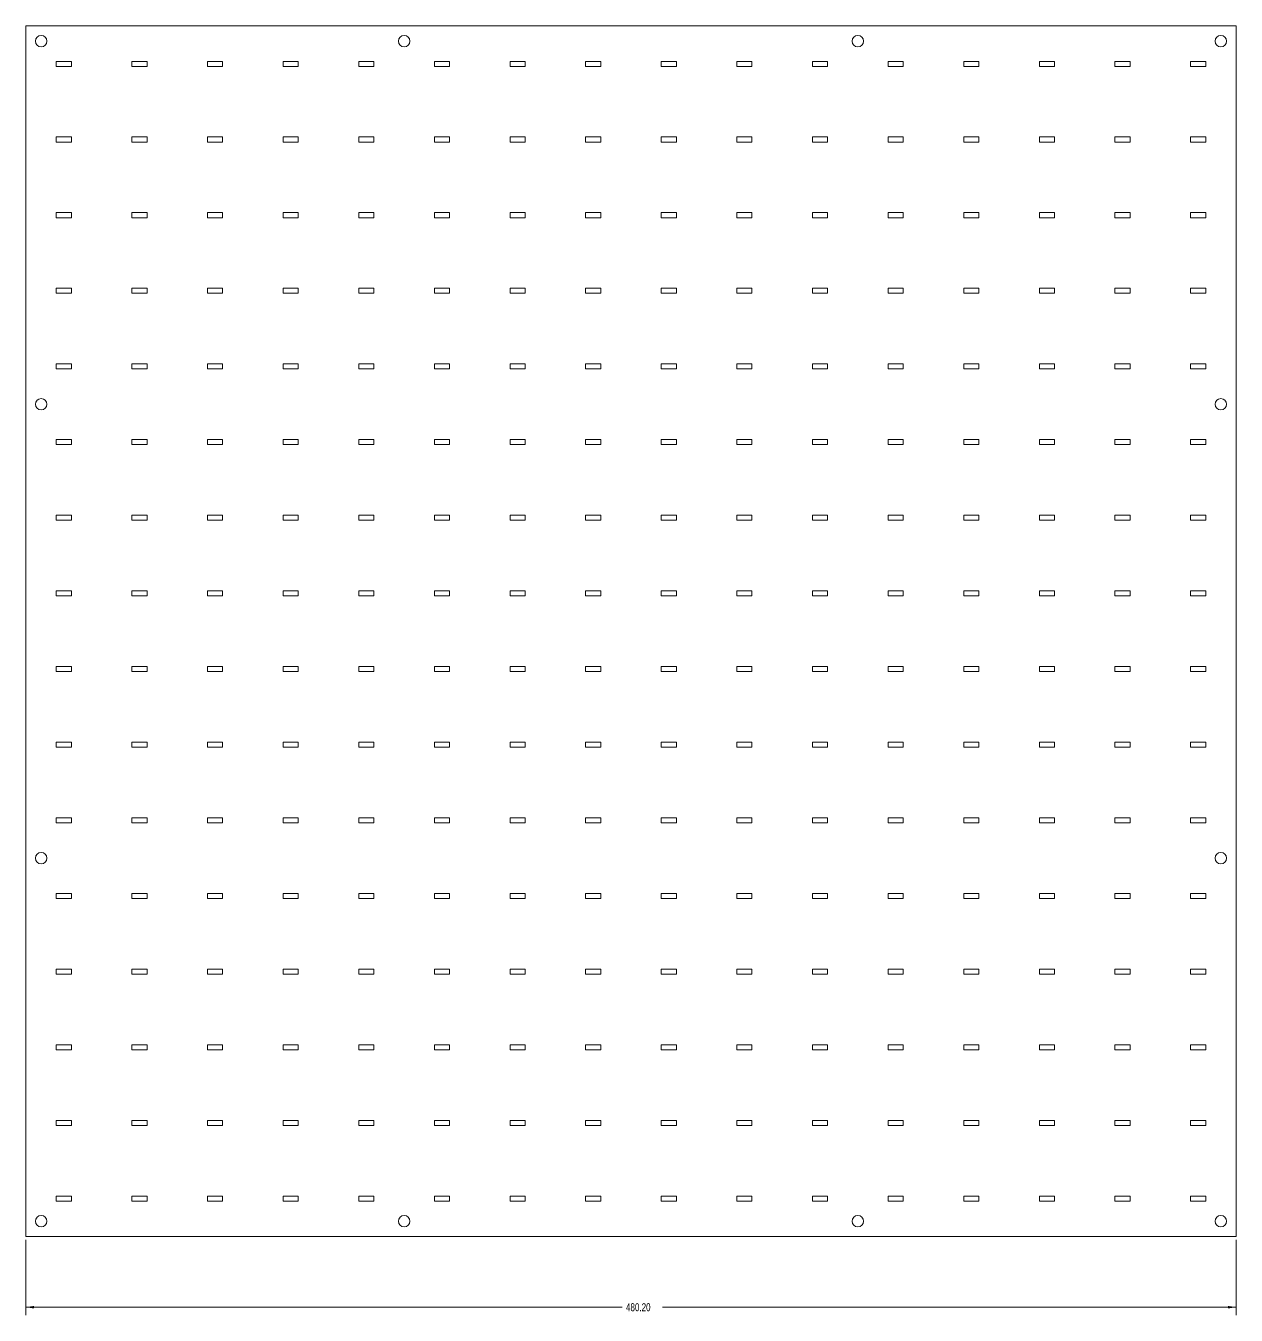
# Model space of a CAD drawing. Header units: millimetres. Extents: x 81 to 1057, y 169 to 680.
# Drawn here: x 81 to 561, y 169 to 680 of the extents above; entities that cross this region are included whole.
import ezdxf

# ---------------------------------------------------------------- set-up
doc = ezdxf.new("R2010")
doc.units = ezdxf.units.MM
doc.styles.add('SLDTEXTSTYLE0', font='TXT', dxfattribs={"width": 0.75})
doc.dimstyles.new('SLDDIMSTYLE0', dxfattribs={"dimtxt": 3.175, "dimasz": 3.302, "dimexe": 0, "dimexo": 0.0625, "dimgap": 0.79375, "dimtad": 0, "dimtih": 1, "dimtoh": 1, "dimrnd": 1e-09, "dimzin": 4, "dimdsep": 46, "dimtxsty": 'SLDTEXTSTYLE0', "dimsah": 1, "dimcen": 0.09, "dimadec": 0, "dimazin": 0, "dimtfac": 1, "dimtofl": 0, "dimtmove": 0, "dimatfit": 3, "dimfxl": 1, "dimtolj": 1, "dimtzin": 12, "dimarcsym": 0})

# ---------------------------------------------------------------- blocks, each defined once
blk = doc.blocks.new('*D1')
at = {"color": 7, "linetype": 'Continuous', "lineweight": 0}
for p, q in [((80.84, 198.86), (80.84, 168.96)), ((561.04, 198.86), (561.04, 168.96)), ((80.84, 172.13), (317.38, 172.13)), ((561.04, 172.13), (333.45, 172.13))]:
    blk.add_line(p, q, dxfattribs=at)
for points in [[(80.84, 172.13), (84.14, 171.63), (84.14, 172.64)], [(561.04, 172.13), (557.74, 172.64), (557.74, 171.63)]]:
    blk.add_solid(points, dxfattribs=at)
at = {"color": 7, "linetype": 'Continuous', "lineweight": 0, "insert": (318.96, 173.71), "char_height": 3.175, "attachment_point": 1, "style": 'SLDTEXTSTYLE0'}
blk.add_mtext('480.20', dxfattribs=at)

msp = doc.modelspace()

# ---------------------------------------------------------------- linework, layer by layer
at = {"color": 7, "linetype": 'Continuous', "lineweight": 15}
for p, q in [((561.041, 680.334), (80.841, 680.334)), ((80.841, 680.334), (80.841, 200.134)), ((561.041, 200.134), (561.041, 680.334)), ((92.941, 666.234), (98.941, 666.234)), ((92.941, 666.234), (92.941, 664.234)), ((98.941, 666.234), (98.941, 664.234)), ((122.941, 666.234), (128.941, 666.234)), ((122.941, 666.234), (122.941, 664.234)), ((128.941, 666.234), (128.941, 664.234)), ((152.941, 666.234), (158.941, 666.234)), ((152.941, 666.234), (152.941, 664.234)), ((158.941, 666.234), (158.941, 664.234)), ((182.941, 666.234), (188.941, 666.234)), ((182.941, 666.234), (182.941, 664.234)), ((188.941, 666.234), (188.941, 664.234)), ((212.941, 666.234), (218.941, 666.234)), ((212.941, 666.234), (212.941, 664.234)), ((218.941, 666.234), (218.941, 664.234)), ((242.941, 666.234), (248.941, 666.234)), ((242.941, 666.234), (242.941, 664.234)), ((248.941, 666.234), (248.941, 664.234)), ((272.941, 666.234), (278.941, 666.234)), ((272.941, 666.234), (272.941, 664.234)), ((278.941, 666.234), (278.941, 664.234)), ((302.941, 666.234), (308.941, 666.234)), ((302.941, 666.234), (302.941, 664.234)), ((308.941, 666.234), (308.941, 664.234)), ((332.941, 666.234), (338.941, 666.234)), ((332.941, 666.234), (332.941, 664.234)), ((338.941, 666.234), (338.941, 664.234)), ((362.941, 666.234), (368.941, 666.234)), ((362.941, 666.234), (362.941, 664.234)), ((368.941, 666.234), (368.941, 664.234)), ((392.941, 666.234), (398.941, 666.234)), ((392.941, 666.234), (392.941, 664.234)), ((398.941, 666.234), (398.941, 664.234)), ((422.941, 666.234), (428.941, 666.234)), ((422.941, 666.234), (422.941, 664.234)), ((428.941, 666.234), (428.941, 664.234)), ((452.941, 666.234), (458.941, 666.234)), ((452.941, 666.234), (452.941, 664.234)), ((458.941, 666.234), (458.941, 664.234)), ((482.941, 666.234), (488.941, 666.234)), ((482.941, 666.234), (482.941, 664.234)), ((488.941, 666.234), (488.941, 664.234)), ((512.941, 666.234), (518.941, 666.234)), ((512.941, 666.234), (512.941, 664.234)), ((518.941, 666.234), (518.941, 664.234)), ((542.941, 666.234), (548.941, 666.234)), ((542.941, 666.234), (542.941, 664.234)), ((548.941, 666.234), (548.941, 664.234)), ((92.941, 664.234), (98.941, 664.234)), ((122.941, 664.234), (128.941, 664.234)), ((152.941, 664.234), (158.941, 664.234)), ((182.941, 664.234), (188.941, 664.234)), ((212.941, 664.234), (218.941, 664.234)), ((242.941, 664.234), (248.941, 664.234)), ((272.941, 664.234), (278.941, 664.234)), ((302.941, 664.234), (308.941, 664.234)), ((332.941, 664.234), (338.941, 664.234)), ((362.941, 664.234), (368.941, 664.234)), ((392.941, 664.234), (398.941, 664.234)), ((422.941, 664.234), (428.941, 664.234)), ((452.941, 664.234), (458.941, 664.234)), ((482.941, 664.234), (488.941, 664.234)), ((512.941, 664.234), (518.941, 664.234)), ((542.941, 664.234), (548.941, 664.234)), ((92.941, 636.234), (98.941, 636.234)), ((92.941, 636.234), (92.941, 634.234)), ((92.941, 634.234), (98.941, 634.234)), ((98.941, 636.234), (98.941, 634.234)), ((122.941, 636.234), (128.941, 636.234)), ((122.941, 636.234), (122.941, 634.234)), ((122.941, 634.234), (128.941, 634.234)), ((128.941, 636.234), (128.941, 634.234)), ((152.941, 636.234), (158.941, 636.234)), ((152.941, 636.234), (152.941, 634.234)), ((152.941, 634.234), (158.941, 634.234)), ((158.941, 636.234), (158.941, 634.234)), ((182.941, 636.234), (188.941, 636.234)), ((182.941, 636.234), (182.941, 634.234)), ((182.941, 634.234), (188.941, 634.234)), ((188.941, 636.234), (188.941, 634.234)), ((212.941, 636.234), (218.941, 636.234)), ((212.941, 636.234), (212.941, 634.234)), ((212.941, 634.234), (218.941, 634.234)), ((218.941, 636.234), (218.941, 634.234)), ((242.941, 636.234), (248.941, 636.234)), ((242.941, 636.234), (242.941, 634.234)), ((242.941, 634.234), (248.941, 634.234)), ((248.941, 636.234), (248.941, 634.234)), ((272.941, 636.234), (278.941, 636.234)), ((272.941, 636.234), (272.941, 634.234)), ((272.941, 634.234), (278.941, 634.234)), ((278.941, 636.234), (278.941, 634.234)), ((302.941, 636.234), (308.941, 636.234)), ((302.941, 636.234), (302.941, 634.234)), ((302.941, 634.234), (308.941, 634.234)), ((308.941, 636.234), (308.941, 634.234)), ((332.941, 636.234), (338.941, 636.234)), ((332.941, 636.234), (332.941, 634.234)), ((332.941, 634.234), (338.941, 634.234)), ((338.941, 636.234), (338.941, 634.234)), ((362.941, 636.234), (368.941, 636.234)), ((362.941, 636.234), (362.941, 634.234)), ((362.941, 634.234), (368.941, 634.234)), ((368.941, 636.234), (368.941, 634.234)), ((392.941, 636.234), (398.941, 636.234)), ((392.941, 636.234), (392.941, 634.234)), ((392.941, 634.234), (398.941, 634.234)), ((398.941, 636.234), (398.941, 634.234)), ((422.941, 636.234), (428.941, 636.234)), ((422.941, 636.234), (422.941, 634.234)), ((422.941, 634.234), (428.941, 634.234)), ((428.941, 636.234), (428.941, 634.234)), ((452.941, 636.234), (458.941, 636.234)), ((452.941, 636.234), (452.941, 634.234)), ((452.941, 634.234), (458.941, 634.234)), ((458.941, 636.234), (458.941, 634.234)), ((482.941, 636.234), (488.941, 636.234)), ((482.941, 636.234), (482.941, 634.234)), ((482.941, 634.234), (488.941, 634.234)), ((488.941, 636.234), (488.941, 634.234)), ((512.941, 636.234), (518.941, 636.234)), ((512.941, 636.234), (512.941, 634.234)), ((512.941, 634.234), (518.941, 634.234)), ((518.941, 636.234), (518.941, 634.234)), ((542.941, 636.234), (548.941, 636.234)), ((542.941, 636.234), (542.941, 634.234)), ((542.941, 634.234), (548.941, 634.234)), ((548.941, 636.234), (548.941, 634.234)), ((92.941, 606.234), (98.941, 606.234)), ((92.941, 606.234), (92.941, 604.234)), ((92.941, 604.234), (98.941, 604.234)), ((98.941, 606.234), (98.941, 604.234)), ((122.941, 606.234), (128.941, 606.234)), ((122.941, 606.234), (122.941, 604.234)), ((122.941, 604.234), (128.941, 604.234)), ((128.941, 606.234), (128.941, 604.234)), ((152.941, 606.234), (158.941, 606.234)), ((152.941, 606.234), (152.941, 604.234)), ((152.941, 604.234), (158.941, 604.234)), ((158.941, 606.234), (158.941, 604.234)), ((182.941, 606.234), (188.941, 606.234)), ((182.941, 606.234), (182.941, 604.234)), ((182.941, 604.234), (188.941, 604.234)), ((188.941, 606.234), (188.941, 604.234)), ((212.941, 606.234), (218.941, 606.234)), ((212.941, 606.234), (212.941, 604.234)), ((212.941, 604.234), (218.941, 604.234)), ((218.941, 606.234), (218.941, 604.234)), ((242.941, 606.234), (248.941, 606.234)), ((242.941, 606.234), (242.941, 604.234)), ((242.941, 604.234), (248.941, 604.234)), ((248.941, 606.234), (248.941, 604.234)), ((272.941, 606.234), (278.941, 606.234)), ((272.941, 606.234), (272.941, 604.234)), ((272.941, 604.234), (278.941, 604.234)), ((278.941, 606.234), (278.941, 604.234)), ((302.941, 606.234), (308.941, 606.234)), ((302.941, 606.234), (302.941, 604.234)), ((302.941, 604.234), (308.941, 604.234)), ((308.941, 606.234), (308.941, 604.234)), ((332.941, 606.234), (338.941, 606.234)), ((332.941, 606.234), (332.941, 604.234)), ((332.941, 604.234), (338.941, 604.234)), ((338.941, 606.234), (338.941, 604.234)), ((362.941, 606.234), (368.941, 606.234)), ((362.941, 606.234), (362.941, 604.234)), ((362.941, 604.234), (368.941, 604.234)), ((368.941, 606.234), (368.941, 604.234)), ((392.941, 606.234), (398.941, 606.234)), ((392.941, 606.234), (392.941, 604.234)), ((392.941, 604.234), (398.941, 604.234)), ((398.941, 606.234), (398.941, 604.234)), ((422.941, 606.234), (428.941, 606.234)), ((422.941, 606.234), (422.941, 604.234)), ((422.941, 604.234), (428.941, 604.234)), ((428.941, 606.234), (428.941, 604.234)), ((452.941, 606.234), (458.941, 606.234)), ((452.941, 606.234), (452.941, 604.234)), ((452.941, 604.234), (458.941, 604.234)), ((458.941, 606.234), (458.941, 604.234)), ((482.941, 606.234), (488.941, 606.234)), ((482.941, 606.234), (482.941, 604.234)), ((482.941, 604.234), (488.941, 604.234)), ((488.941, 606.234), (488.941, 604.234)), ((512.941, 606.234), (518.941, 606.234)), ((512.941, 606.234), (512.941, 604.234)), ((512.941, 604.234), (518.941, 604.234)), ((518.941, 606.234), (518.941, 604.234)), ((542.941, 606.234), (548.941, 606.234)), ((542.941, 606.234), (542.941, 604.234)), ((542.941, 604.234), (548.941, 604.234)), ((548.941, 606.234), (548.941, 604.234)), ((92.941, 576.234), (98.941, 576.234)), ((92.941, 576.234), (92.941, 574.234)), ((92.941, 574.234), (98.941, 574.234)), ((98.941, 576.234), (98.941, 574.234)), ((122.941, 576.234), (128.941, 576.234)), ((122.941, 576.234), (122.941, 574.234)), ((122.941, 574.234), (128.941, 574.234)), ((128.941, 576.234), (128.941, 574.234)), ((152.941, 576.234), (158.941, 576.234)), ((152.941, 576.234), (152.941, 574.234)), ((152.941, 574.234), (158.941, 574.234)), ((158.941, 576.234), (158.941, 574.234)), ((182.941, 576.234), (188.941, 576.234)), ((182.941, 576.234), (182.941, 574.234)), ((182.941, 574.234), (188.941, 574.234)), ((188.941, 576.234), (188.941, 574.234)), ((212.941, 576.234), (218.941, 576.234)), ((212.941, 576.234), (212.941, 574.234)), ((212.941, 574.234), (218.941, 574.234)), ((218.941, 576.234), (218.941, 574.234)), ((242.941, 576.234), (248.941, 576.234)), ((242.941, 576.234), (242.941, 574.234)), ((242.941, 574.234), (248.941, 574.234)), ((248.941, 576.234), (248.941, 574.234)), ((272.941, 576.234), (278.941, 576.234)), ((272.941, 576.234), (272.941, 574.234)), ((272.941, 574.234), (278.941, 574.234)), ((278.941, 576.234), (278.941, 574.234)), ((302.941, 576.234), (308.941, 576.234)), ((302.941, 576.234), (302.941, 574.234)), ((302.941, 574.234), (308.941, 574.234)), ((308.941, 576.234), (308.941, 574.234)), ((332.941, 576.234), (338.941, 576.234)), ((332.941, 576.234), (332.941, 574.234)), ((332.941, 574.234), (338.941, 574.234)), ((338.941, 576.234), (338.941, 574.234)), ((362.941, 576.234), (368.941, 576.234)), ((362.941, 576.234), (362.941, 574.234)), ((362.941, 574.234), (368.941, 574.234)), ((368.941, 576.234), (368.941, 574.234)), ((392.941, 576.234), (398.941, 576.234)), ((392.941, 576.234), (392.941, 574.234)), ((392.941, 574.234), (398.941, 574.234)), ((398.941, 576.234), (398.941, 574.234)), ((422.941, 576.234), (428.941, 576.234)), ((422.941, 576.234), (422.941, 574.234)), ((422.941, 574.234), (428.941, 574.234)), ((428.941, 576.234), (428.941, 574.234)), ((452.941, 576.234), (458.941, 576.234)), ((452.941, 576.234), (452.941, 574.234)), ((452.941, 574.234), (458.941, 574.234)), ((458.941, 576.234), (458.941, 574.234)), ((482.941, 576.234), (488.941, 576.234)), ((482.941, 576.234), (482.941, 574.234)), ((482.941, 574.234), (488.941, 574.234)), ((488.941, 576.234), (488.941, 574.234)), ((512.941, 576.234), (518.941, 576.234)), ((512.941, 576.234), (512.941, 574.234)), ((512.941, 574.234), (518.941, 574.234)), ((518.941, 576.234), (518.941, 574.234)), ((542.941, 576.234), (548.941, 576.234)), ((542.941, 576.234), (542.941, 574.234)), ((542.941, 574.234), (548.941, 574.234)), ((548.941, 576.234), (548.941, 574.234)), ((92.941, 546.234), (98.941, 546.234)), ((92.941, 546.234), (92.941, 544.234)), ((92.941, 544.234), (98.941, 544.234)), ((98.941, 546.234), (98.941, 544.234)), ((122.941, 546.234), (128.941, 546.234)), ((122.941, 546.234), (122.941, 544.234)), ((122.941, 544.234), (128.941, 544.234)), ((128.941, 546.234), (128.941, 544.234)), ((152.941, 546.234), (158.941, 546.234)), ((152.941, 546.234), (152.941, 544.234)), ((152.941, 544.234), (158.941, 544.234)), ((158.941, 546.234), (158.941, 544.234)), ((182.941, 546.234), (188.941, 546.234)), ((182.941, 546.234), (182.941, 544.234)), ((182.941, 544.234), (188.941, 544.234)), ((188.941, 546.234), (188.941, 544.234)), ((212.941, 546.234), (218.941, 546.234)), ((212.941, 546.234), (212.941, 544.234)), ((212.941, 544.234), (218.941, 544.234)), ((218.941, 546.234), (218.941, 544.234)), ((242.941, 546.234), (248.941, 546.234)), ((242.941, 546.234), (242.941, 544.234)), ((242.941, 544.234), (248.941, 544.234)), ((248.941, 546.234), (248.941, 544.234)), ((272.941, 546.234), (278.941, 546.234)), ((272.941, 546.234), (272.941, 544.234)), ((272.941, 544.234), (278.941, 544.234)), ((278.941, 546.234), (278.941, 544.234)), ((302.941, 546.234), (308.941, 546.234)), ((302.941, 546.234), (302.941, 544.234)), ((302.941, 544.234), (308.941, 544.234)), ((308.941, 546.234), (308.941, 544.234)), ((332.941, 546.234), (338.941, 546.234)), ((332.941, 546.234), (332.941, 544.234)), ((332.941, 544.234), (338.941, 544.234)), ((338.941, 546.234), (338.941, 544.234)), ((362.941, 546.234), (368.941, 546.234)), ((362.941, 546.234), (362.941, 544.234)), ((362.941, 544.234), (368.941, 544.234)), ((368.941, 546.234), (368.941, 544.234)), ((392.941, 546.234), (398.941, 546.234)), ((392.941, 546.234), (392.941, 544.234)), ((392.941, 544.234), (398.941, 544.234)), ((398.941, 546.234), (398.941, 544.234)), ((422.941, 546.234), (428.941, 546.234)), ((422.941, 546.234), (422.941, 544.234)), ((422.941, 544.234), (428.941, 544.234)), ((428.941, 546.234), (428.941, 544.234)), ((452.941, 546.234), (458.941, 546.234)), ((452.941, 546.234), (452.941, 544.234)), ((452.941, 544.234), (458.941, 544.234)), ((458.941, 546.234), (458.941, 544.234)), ((482.941, 546.234), (488.941, 546.234)), ((482.941, 546.234), (482.941, 544.234)), ((482.941, 544.234), (488.941, 544.234)), ((488.941, 546.234), (488.941, 544.234)), ((512.941, 546.234), (518.941, 546.234)), ((512.941, 546.234), (512.941, 544.234)), ((512.941, 544.234), (518.941, 544.234)), ((518.941, 546.234), (518.941, 544.234)), ((542.941, 546.234), (548.941, 546.234)), ((542.941, 546.234), (542.941, 544.234)), ((542.941, 544.234), (548.941, 544.234)), ((548.941, 546.234), (548.941, 544.234)), ((92.941, 516.234), (98.941, 516.234)), ((92.941, 516.234), (92.941, 514.234)), ((92.941, 514.234), (98.941, 514.234)), ((98.941, 516.234), (98.941, 514.234)), ((122.941, 516.234), (128.941, 516.234)), ((122.941, 516.234), (122.941, 514.234)), ((122.941, 514.234), (128.941, 514.234)), ((128.941, 516.234), (128.941, 514.234)), ((152.941, 516.234), (158.941, 516.234)), ((152.941, 516.234), (152.941, 514.234)), ((152.941, 514.234), (158.941, 514.234)), ((158.941, 516.234), (158.941, 514.234)), ((182.941, 516.234), (188.941, 516.234)), ((182.941, 516.234), (182.941, 514.234)), ((182.941, 514.234), (188.941, 514.234)), ((188.941, 516.234), (188.941, 514.234)), ((212.941, 516.234), (218.941, 516.234)), ((212.941, 516.234), (212.941, 514.234)), ((212.941, 514.234), (218.941, 514.234)), ((218.941, 516.234), (218.941, 514.234)), ((242.941, 516.234), (248.941, 516.234)), ((242.941, 516.234), (242.941, 514.234)), ((242.941, 514.234), (248.941, 514.234)), ((248.941, 516.234), (248.941, 514.234)), ((272.941, 516.234), (278.941, 516.234)), ((272.941, 516.234), (272.941, 514.234)), ((272.941, 514.234), (278.941, 514.234)), ((278.941, 516.234), (278.941, 514.234)), ((302.941, 516.234), (308.941, 516.234)), ((302.941, 516.234), (302.941, 514.234)), ((302.941, 514.234), (308.941, 514.234)), ((308.941, 516.234), (308.941, 514.234)), ((332.941, 516.234), (338.941, 516.234)), ((332.941, 516.234), (332.941, 514.234)), ((332.941, 514.234), (338.941, 514.234)), ((338.941, 516.234), (338.941, 514.234)), ((362.941, 516.234), (368.941, 516.234)), ((362.941, 516.234), (362.941, 514.234)), ((362.941, 514.234), (368.941, 514.234)), ((368.941, 516.234), (368.941, 514.234)), ((392.941, 516.234), (398.941, 516.234)), ((392.941, 516.234), (392.941, 514.234)), ((392.941, 514.234), (398.941, 514.234)), ((398.941, 516.234), (398.941, 514.234)), ((422.941, 516.234), (428.941, 516.234)), ((422.941, 516.234), (422.941, 514.234)), ((422.941, 514.234), (428.941, 514.234)), ((428.941, 516.234), (428.941, 514.234)), ((452.941, 516.234), (458.941, 516.234)), ((452.941, 516.234), (452.941, 514.234)), ((452.941, 514.234), (458.941, 514.234)), ((458.941, 516.234), (458.941, 514.234)), ((482.941, 516.234), (488.941, 516.234)), ((482.941, 516.234), (482.941, 514.234)), ((482.941, 514.234), (488.941, 514.234)), ((488.941, 516.234), (488.941, 514.234)), ((512.941, 516.234), (518.941, 516.234)), ((512.941, 516.234), (512.941, 514.234)), ((512.941, 514.234), (518.941, 514.234)), ((518.941, 516.234), (518.941, 514.234)), ((542.941, 516.234), (548.941, 516.234)), ((542.941, 516.234), (542.941, 514.234)), ((542.941, 514.234), (548.941, 514.234)), ((548.941, 516.234), (548.941, 514.234)), ((92.941, 486.234), (98.941, 486.234)), ((92.941, 486.234), (92.941, 484.234)), ((98.941, 486.234), (98.941, 484.234)), ((122.941, 486.234), (128.941, 486.234)), ((122.941, 486.234), (122.941, 484.234)), ((128.941, 486.234), (128.941, 484.234)), ((152.941, 486.234), (158.941, 486.234)), ((152.941, 486.234), (152.941, 484.234)), ((158.941, 486.234), (158.941, 484.234)), ((182.941, 486.234), (188.941, 486.234)), ((182.941, 486.234), (182.941, 484.234)), ((188.941, 486.234), (188.941, 484.234)), ((212.941, 486.234), (218.941, 486.234)), ((212.941, 486.234), (212.941, 484.234)), ((218.941, 486.234), (218.941, 484.234)), ((242.941, 486.234), (248.941, 486.234)), ((242.941, 486.234), (242.941, 484.234)), ((248.941, 486.234), (248.941, 484.234)), ((272.941, 486.234), (278.941, 486.234)), ((272.941, 486.234), (272.941, 484.234)), ((278.941, 486.234), (278.941, 484.234)), ((302.941, 486.234), (308.941, 486.234)), ((302.941, 486.234), (302.941, 484.234)), ((308.941, 486.234), (308.941, 484.234)), ((332.941, 486.234), (338.941, 486.234)), ((332.941, 486.234), (332.941, 484.234)), ((338.941, 486.234), (338.941, 484.234)), ((362.941, 486.234), (368.941, 486.234)), ((362.941, 486.234), (362.941, 484.234)), ((368.941, 486.234), (368.941, 484.234)), ((392.941, 486.234), (398.941, 486.234)), ((392.941, 486.234), (392.941, 484.234)), ((398.941, 486.234), (398.941, 484.234)), ((422.941, 486.234), (428.941, 486.234)), ((422.941, 486.234), (422.941, 484.234)), ((428.941, 486.234), (428.941, 484.234)), ((452.941, 486.234), (458.941, 486.234)), ((452.941, 486.234), (452.941, 484.234)), ((458.941, 486.234), (458.941, 484.234)), ((482.941, 486.234), (488.941, 486.234)), ((482.941, 486.234), (482.941, 484.234)), ((488.941, 486.234), (488.941, 484.234)), ((512.941, 486.234), (518.941, 486.234)), ((512.941, 486.234), (512.941, 484.234)), ((518.941, 486.234), (518.941, 484.234)), ((542.941, 486.234), (548.941, 486.234)), ((542.941, 486.234), (542.941, 484.234)), ((548.941, 486.234), (548.941, 484.234)), ((92.941, 484.234), (98.941, 484.234)), ((122.941, 484.234), (128.941, 484.234)), ((152.941, 484.234), (158.941, 484.234)), ((182.941, 484.234), (188.941, 484.234)), ((212.941, 484.234), (218.941, 484.234)), ((242.941, 484.234), (248.941, 484.234)), ((272.941, 484.234), (278.941, 484.234)), ((302.941, 484.234), (308.941, 484.234)), ((332.941, 484.234), (338.941, 484.234)), ((362.941, 484.234), (368.941, 484.234)), ((392.941, 484.234), (398.941, 484.234)), ((422.941, 484.234), (428.941, 484.234)), ((452.941, 484.234), (458.941, 484.234)), ((482.941, 484.234), (488.941, 484.234)), ((512.941, 484.234), (518.941, 484.234)), ((542.941, 484.234), (548.941, 484.234)), ((92.941, 456.234), (98.941, 456.234)), ((92.941, 456.234), (92.941, 454.234)), ((98.941, 456.234), (98.941, 454.234)), ((122.941, 456.234), (128.941, 456.234)), ((122.941, 456.234), (122.941, 454.234)), ((128.941, 456.234), (128.941, 454.234)), ((152.941, 456.234), (158.941, 456.234)), ((152.941, 456.234), (152.941, 454.234)), ((158.941, 456.234), (158.941, 454.234)), ((182.941, 456.234), (188.941, 456.234)), ((182.941, 456.234), (182.941, 454.234)), ((188.941, 456.234), (188.941, 454.234)), ((212.941, 456.234), (218.941, 456.234)), ((212.941, 456.234), (212.941, 454.234)), ((218.941, 456.234), (218.941, 454.234)), ((242.941, 456.234), (248.941, 456.234)), ((242.941, 456.234), (242.941, 454.234)), ((248.941, 456.234), (248.941, 454.234)), ((272.941, 456.234), (278.941, 456.234)), ((272.941, 456.234), (272.941, 454.234)), ((278.941, 456.234), (278.941, 454.234)), ((302.941, 456.234), (308.941, 456.234)), ((302.941, 456.234), (302.941, 454.234)), ((308.941, 456.234), (308.941, 454.234)), ((332.941, 456.234), (338.941, 456.234)), ((332.941, 456.234), (332.941, 454.234)), ((338.941, 456.234), (338.941, 454.234)), ((362.941, 456.234), (368.941, 456.234)), ((362.941, 456.234), (362.941, 454.234)), ((368.941, 456.234), (368.941, 454.234)), ((392.941, 456.234), (398.941, 456.234)), ((392.941, 456.234), (392.941, 454.234)), ((398.941, 456.234), (398.941, 454.234)), ((422.941, 456.234), (428.941, 456.234)), ((422.941, 456.234), (422.941, 454.234)), ((428.941, 456.234), (428.941, 454.234)), ((452.941, 456.234), (458.941, 456.234)), ((452.941, 456.234), (452.941, 454.234)), ((458.941, 456.234), (458.941, 454.234)), ((482.941, 456.234), (488.941, 456.234)), ((482.941, 456.234), (482.941, 454.234)), ((488.941, 456.234), (488.941, 454.234)), ((512.941, 456.234), (518.941, 456.234)), ((512.941, 456.234), (512.941, 454.234)), ((518.941, 456.234), (518.941, 454.234)), ((542.941, 456.234), (548.941, 456.234)), ((542.941, 456.234), (542.941, 454.234)), ((548.941, 456.234), (548.941, 454.234)), ((92.941, 454.234), (98.941, 454.234)), ((122.941, 454.234), (128.941, 454.234)), ((152.941, 454.234), (158.941, 454.234)), ((182.941, 454.234), (188.941, 454.234)), ((212.941, 454.234), (218.941, 454.234)), ((242.941, 454.234), (248.941, 454.234)), ((272.941, 454.234), (278.941, 454.234)), ((302.941, 454.234), (308.941, 454.234)), ((332.941, 454.234), (338.941, 454.234)), ((362.941, 454.234), (368.941, 454.234)), ((392.941, 454.234), (398.941, 454.234)), ((422.941, 454.234), (428.941, 454.234)), ((452.941, 454.234), (458.941, 454.234)), ((482.941, 454.234), (488.941, 454.234)), ((512.941, 454.234), (518.941, 454.234)), ((542.941, 454.234), (548.941, 454.234)), ((92.941, 426.234), (98.941, 426.234)), ((92.941, 426.234), (92.941, 424.234)), ((98.941, 426.234), (98.941, 424.234)), ((122.941, 426.234), (128.941, 426.234)), ((122.941, 426.234), (122.941, 424.234)), ((128.941, 426.234), (128.941, 424.234)), ((152.941, 426.234), (158.941, 426.234)), ((152.941, 426.234), (152.941, 424.234)), ((158.941, 426.234), (158.941, 424.234)), ((182.941, 426.234), (188.941, 426.234)), ((182.941, 426.234), (182.941, 424.234)), ((188.941, 426.234), (188.941, 424.234)), ((212.941, 426.234), (218.941, 426.234)), ((212.941, 426.234), (212.941, 424.234)), ((218.941, 426.234), (218.941, 424.234)), ((242.941, 426.234), (248.941, 426.234)), ((242.941, 426.234), (242.941, 424.234)), ((248.941, 426.234), (248.941, 424.234)), ((272.941, 426.234), (278.941, 426.234)), ((272.941, 426.234), (272.941, 424.234)), ((278.941, 426.234), (278.941, 424.234)), ((302.941, 426.234), (308.941, 426.234)), ((302.941, 426.234), (302.941, 424.234)), ((308.941, 426.234), (308.941, 424.234)), ((332.941, 426.234), (338.941, 426.234)), ((332.941, 426.234), (332.941, 424.234)), ((338.941, 426.234), (338.941, 424.234)), ((362.941, 426.234), (368.941, 426.234)), ((362.941, 426.234), (362.941, 424.234)), ((368.941, 426.234), (368.941, 424.234)), ((392.941, 426.234), (398.941, 426.234)), ((392.941, 426.234), (392.941, 424.234)), ((398.941, 426.234), (398.941, 424.234)), ((422.941, 426.234), (428.941, 426.234)), ((422.941, 426.234), (422.941, 424.234)), ((428.941, 426.234), (428.941, 424.234)), ((452.941, 426.234), (458.941, 426.234)), ((452.941, 426.234), (452.941, 424.234)), ((458.941, 426.234), (458.941, 424.234)), ((482.941, 426.234), (488.941, 426.234)), ((482.941, 426.234), (482.941, 424.234)), ((488.941, 426.234), (488.941, 424.234)), ((512.941, 426.234), (518.941, 426.234)), ((512.941, 426.234), (512.941, 424.234)), ((518.941, 426.234), (518.941, 424.234)), ((542.941, 426.234), (548.941, 426.234)), ((542.941, 426.234), (542.941, 424.234)), ((548.941, 426.234), (548.941, 424.234)), ((92.941, 424.234), (98.941, 424.234)), ((122.941, 424.234), (128.941, 424.234)), ((152.941, 424.234), (158.941, 424.234)), ((182.941, 424.234), (188.941, 424.234)), ((212.941, 424.234), (218.941, 424.234)), ((242.941, 424.234), (248.941, 424.234)), ((272.941, 424.234), (278.941, 424.234)), ((302.941, 424.234), (308.941, 424.234)), ((332.941, 424.234), (338.941, 424.234)), ((362.941, 424.234), (368.941, 424.234)), ((392.941, 424.234), (398.941, 424.234)), ((422.941, 424.234), (428.941, 424.234)), ((452.941, 424.234), (458.941, 424.234)), ((482.941, 424.234), (488.941, 424.234)), ((512.941, 424.234), (518.941, 424.234)), ((542.941, 424.234), (548.941, 424.234)), ((92.941, 396.234), (98.941, 396.234)), ((92.941, 396.234), (92.941, 394.234)), ((92.941, 394.234), (98.941, 394.234)), ((98.941, 396.234), (98.941, 394.234)), ((122.941, 396.234), (128.941, 396.234)), ((122.941, 396.234), (122.941, 394.234)), ((122.941, 394.234), (128.941, 394.234)), ((128.941, 396.234), (128.941, 394.234)), ((152.941, 396.234), (158.941, 396.234)), ((152.941, 396.234), (152.941, 394.234)), ((152.941, 394.234), (158.941, 394.234)), ((158.941, 396.234), (158.941, 394.234)), ((182.941, 396.234), (188.941, 396.234)), ((182.941, 396.234), (182.941, 394.234)), ((182.941, 394.234), (188.941, 394.234)), ((188.941, 396.234), (188.941, 394.234)), ((212.941, 396.234), (218.941, 396.234)), ((212.941, 396.234), (212.941, 394.234)), ((212.941, 394.234), (218.941, 394.234)), ((218.941, 396.234), (218.941, 394.234)), ((242.941, 396.234), (248.941, 396.234)), ((242.941, 396.234), (242.941, 394.234)), ((242.941, 394.234), (248.941, 394.234)), ((248.941, 396.234), (248.941, 394.234)), ((272.941, 396.234), (278.941, 396.234)), ((272.941, 396.234), (272.941, 394.234)), ((272.941, 394.234), (278.941, 394.234)), ((278.941, 396.234), (278.941, 394.234)), ((302.941, 396.234), (308.941, 396.234)), ((302.941, 396.234), (302.941, 394.234)), ((302.941, 394.234), (308.941, 394.234)), ((308.941, 396.234), (308.941, 394.234)), ((332.941, 396.234), (338.941, 396.234)), ((332.941, 396.234), (332.941, 394.234)), ((332.941, 394.234), (338.941, 394.234)), ((338.941, 396.234), (338.941, 394.234)), ((362.941, 396.234), (368.941, 396.234)), ((362.941, 396.234), (362.941, 394.234)), ((362.941, 394.234), (368.941, 394.234)), ((368.941, 396.234), (368.941, 394.234)), ((392.941, 396.234), (398.941, 396.234)), ((392.941, 396.234), (392.941, 394.234)), ((392.941, 394.234), (398.941, 394.234)), ((398.941, 396.234), (398.941, 394.234)), ((422.941, 396.234), (428.941, 396.234)), ((422.941, 396.234), (422.941, 394.234)), ((422.941, 394.234), (428.941, 394.234)), ((428.941, 396.234), (428.941, 394.234)), ((452.941, 396.234), (458.941, 396.234)), ((452.941, 396.234), (452.941, 394.234)), ((452.941, 394.234), (458.941, 394.234)), ((458.941, 396.234), (458.941, 394.234)), ((482.941, 396.234), (488.941, 396.234)), ((482.941, 396.234), (482.941, 394.234)), ((482.941, 394.234), (488.941, 394.234)), ((488.941, 396.234), (488.941, 394.234)), ((512.941, 396.234), (518.941, 396.234)), ((512.941, 396.234), (512.941, 394.234)), ((512.941, 394.234), (518.941, 394.234)), ((518.941, 396.234), (518.941, 394.234)), ((542.941, 396.234), (548.941, 396.234)), ((542.941, 396.234), (542.941, 394.234)), ((542.941, 394.234), (548.941, 394.234)), ((548.941, 396.234), (548.941, 394.234)), ((92.941, 366.234), (98.941, 366.234)), ((92.941, 366.234), (92.941, 364.234)), ((92.941, 364.234), (98.941, 364.234)), ((98.941, 366.234), (98.941, 364.234)), ((122.941, 366.234), (128.941, 366.234)), ((122.941, 366.234), (122.941, 364.234)), ((122.941, 364.234), (128.941, 364.234)), ((128.941, 366.234), (128.941, 364.234)), ((152.941, 366.234), (158.941, 366.234)), ((152.941, 366.234), (152.941, 364.234)), ((152.941, 364.234), (158.941, 364.234)), ((158.941, 366.234), (158.941, 364.234)), ((182.941, 366.234), (188.941, 366.234)), ((182.941, 366.234), (182.941, 364.234)), ((182.941, 364.234), (188.941, 364.234)), ((188.941, 366.234), (188.941, 364.234)), ((212.941, 366.234), (218.941, 366.234)), ((212.941, 366.234), (212.941, 364.234)), ((212.941, 364.234), (218.941, 364.234)), ((218.941, 366.234), (218.941, 364.234)), ((242.941, 366.234), (248.941, 366.234)), ((242.941, 366.234), (242.941, 364.234)), ((242.941, 364.234), (248.941, 364.234)), ((248.941, 366.234), (248.941, 364.234)), ((272.941, 366.234), (278.941, 366.234)), ((272.941, 366.234), (272.941, 364.234)), ((272.941, 364.234), (278.941, 364.234)), ((278.941, 366.234), (278.941, 364.234)), ((302.941, 366.234), (308.941, 366.234)), ((302.941, 366.234), (302.941, 364.234)), ((302.941, 364.234), (308.941, 364.234)), ((308.941, 366.234), (308.941, 364.234)), ((332.941, 366.234), (338.941, 366.234)), ((332.941, 366.234), (332.941, 364.234)), ((332.941, 364.234), (338.941, 364.234)), ((338.941, 366.234), (338.941, 364.234)), ((362.941, 366.234), (368.941, 366.234)), ((362.941, 366.234), (362.941, 364.234)), ((362.941, 364.234), (368.941, 364.234)), ((368.941, 366.234), (368.941, 364.234)), ((392.941, 366.234), (398.941, 366.234)), ((392.941, 366.234), (392.941, 364.234)), ((392.941, 364.234), (398.941, 364.234)), ((398.941, 366.234), (398.941, 364.234)), ((422.941, 366.234), (428.941, 366.234)), ((422.941, 366.234), (422.941, 364.234)), ((422.941, 364.234), (428.941, 364.234)), ((428.941, 366.234), (428.941, 364.234)), ((452.941, 366.234), (458.941, 366.234)), ((452.941, 366.234), (452.941, 364.234)), ((452.941, 364.234), (458.941, 364.234)), ((458.941, 366.234), (458.941, 364.234)), ((482.941, 366.234), (488.941, 366.234)), ((482.941, 366.234), (482.941, 364.234)), ((482.941, 364.234), (488.941, 364.234)), ((488.941, 366.234), (488.941, 364.234)), ((512.941, 366.234), (518.941, 366.234)), ((512.941, 366.234), (512.941, 364.234)), ((512.941, 364.234), (518.941, 364.234)), ((518.941, 366.234), (518.941, 364.234)), ((542.941, 366.234), (548.941, 366.234)), ((542.941, 366.234), (542.941, 364.234)), ((542.941, 364.234), (548.941, 364.234)), ((548.941, 366.234), (548.941, 364.234)), ((92.941, 336.234), (98.941, 336.234)), ((92.941, 336.234), (92.941, 334.234)), ((92.941, 334.234), (98.941, 334.234)), ((98.941, 336.234), (98.941, 334.234)), ((122.941, 336.234), (128.941, 336.234)), ((122.941, 336.234), (122.941, 334.234)), ((122.941, 334.234), (128.941, 334.234)), ((128.941, 336.234), (128.941, 334.234)), ((152.941, 336.234), (158.941, 336.234)), ((152.941, 336.234), (152.941, 334.234)), ((152.941, 334.234), (158.941, 334.234)), ((158.941, 336.234), (158.941, 334.234)), ((182.941, 336.234), (188.941, 336.234)), ((182.941, 336.234), (182.941, 334.234)), ((182.941, 334.234), (188.941, 334.234)), ((188.941, 336.234), (188.941, 334.234)), ((212.941, 336.234), (218.941, 336.234)), ((212.941, 336.234), (212.941, 334.234)), ((212.941, 334.234), (218.941, 334.234)), ((218.941, 336.234), (218.941, 334.234)), ((242.941, 336.234), (248.941, 336.234)), ((242.941, 336.234), (242.941, 334.234)), ((242.941, 334.234), (248.941, 334.234)), ((248.941, 336.234), (248.941, 334.234)), ((272.941, 336.234), (278.941, 336.234)), ((272.941, 336.234), (272.941, 334.234)), ((272.941, 334.234), (278.941, 334.234)), ((278.941, 336.234), (278.941, 334.234)), ((302.941, 336.234), (308.941, 336.234)), ((302.941, 336.234), (302.941, 334.234)), ((302.941, 334.234), (308.941, 334.234)), ((308.941, 336.234), (308.941, 334.234)), ((332.941, 336.234), (338.941, 336.234)), ((332.941, 336.234), (332.941, 334.234)), ((332.941, 334.234), (338.941, 334.234)), ((338.941, 336.234), (338.941, 334.234)), ((362.941, 336.234), (368.941, 336.234)), ((362.941, 336.234), (362.941, 334.234)), ((362.941, 334.234), (368.941, 334.234)), ((368.941, 336.234), (368.941, 334.234)), ((392.941, 336.234), (398.941, 336.234)), ((392.941, 336.234), (392.941, 334.234)), ((392.941, 334.234), (398.941, 334.234)), ((398.941, 336.234), (398.941, 334.234)), ((422.941, 336.234), (428.941, 336.234)), ((422.941, 336.234), (422.941, 334.234)), ((422.941, 334.234), (428.941, 334.234)), ((428.941, 336.234), (428.941, 334.234)), ((452.941, 336.234), (458.941, 336.234)), ((452.941, 336.234), (452.941, 334.234)), ((452.941, 334.234), (458.941, 334.234)), ((458.941, 336.234), (458.941, 334.234)), ((482.941, 336.234), (488.941, 336.234)), ((482.941, 336.234), (482.941, 334.234)), ((482.941, 334.234), (488.941, 334.234)), ((488.941, 336.234), (488.941, 334.234)), ((512.941, 336.234), (518.941, 336.234)), ((512.941, 336.234), (512.941, 334.234)), ((512.941, 334.234), (518.941, 334.234)), ((518.941, 336.234), (518.941, 334.234)), ((542.941, 336.234), (548.941, 336.234)), ((542.941, 336.234), (542.941, 334.234)), ((542.941, 334.234), (548.941, 334.234)), ((548.941, 336.234), (548.941, 334.234)), ((92.941, 306.234), (98.941, 306.234)), ((92.941, 306.234), (92.941, 304.234)), ((92.941, 304.234), (98.941, 304.234)), ((98.941, 306.234), (98.941, 304.234)), ((122.941, 306.234), (128.941, 306.234)), ((122.941, 306.234), (122.941, 304.234)), ((122.941, 304.234), (128.941, 304.234)), ((128.941, 306.234), (128.941, 304.234)), ((152.941, 306.234), (158.941, 306.234)), ((152.941, 306.234), (152.941, 304.234)), ((152.941, 304.234), (158.941, 304.234)), ((158.941, 306.234), (158.941, 304.234)), ((182.941, 306.234), (188.941, 306.234)), ((182.941, 306.234), (182.941, 304.234)), ((182.941, 304.234), (188.941, 304.234)), ((188.941, 306.234), (188.941, 304.234)), ((212.941, 306.234), (218.941, 306.234)), ((212.941, 306.234), (212.941, 304.234)), ((212.941, 304.234), (218.941, 304.234)), ((218.941, 306.234), (218.941, 304.234)), ((242.941, 306.234), (248.941, 306.234)), ((242.941, 306.234), (242.941, 304.234)), ((242.941, 304.234), (248.941, 304.234)), ((248.941, 306.234), (248.941, 304.234)), ((272.941, 306.234), (278.941, 306.234)), ((272.941, 306.234), (272.941, 304.234)), ((272.941, 304.234), (278.941, 304.234)), ((278.941, 306.234), (278.941, 304.234)), ((302.941, 306.234), (308.941, 306.234)), ((302.941, 306.234), (302.941, 304.234)), ((302.941, 304.234), (308.941, 304.234)), ((308.941, 306.234), (308.941, 304.234)), ((332.941, 306.234), (338.941, 306.234)), ((332.941, 306.234), (332.941, 304.234)), ((332.941, 304.234), (338.941, 304.234)), ((338.941, 306.234), (338.941, 304.234)), ((362.941, 306.234), (368.941, 306.234)), ((362.941, 306.234), (362.941, 304.234)), ((362.941, 304.234), (368.941, 304.234)), ((368.941, 306.234), (368.941, 304.234)), ((392.941, 306.234), (398.941, 306.234)), ((392.941, 306.234), (392.941, 304.234)), ((392.941, 304.234), (398.941, 304.234)), ((398.941, 306.234), (398.941, 304.234)), ((422.941, 306.234), (428.941, 306.234)), ((422.941, 306.234), (422.941, 304.234)), ((422.941, 304.234), (428.941, 304.234)), ((428.941, 306.234), (428.941, 304.234)), ((452.941, 306.234), (458.941, 306.234)), ((452.941, 306.234), (452.941, 304.234)), ((452.941, 304.234), (458.941, 304.234)), ((458.941, 306.234), (458.941, 304.234)), ((482.941, 306.234), (488.941, 306.234)), ((482.941, 306.234), (482.941, 304.234)), ((482.941, 304.234), (488.941, 304.234)), ((488.941, 306.234), (488.941, 304.234)), ((512.941, 306.234), (518.941, 306.234)), ((512.941, 306.234), (512.941, 304.234)), ((512.941, 304.234), (518.941, 304.234)), ((518.941, 306.234), (518.941, 304.234)), ((542.941, 306.234), (548.941, 306.234)), ((542.941, 306.234), (542.941, 304.234)), ((542.941, 304.234), (548.941, 304.234)), ((548.941, 306.234), (548.941, 304.234)), ((92.941, 276.234), (98.941, 276.234)), ((92.941, 276.234), (92.941, 274.234)), ((98.941, 276.234), (98.941, 274.234)), ((122.941, 276.234), (128.941, 276.234)), ((122.941, 276.234), (122.941, 274.234)), ((128.941, 276.234), (128.941, 274.234)), ((152.941, 276.234), (158.941, 276.234)), ((152.941, 276.234), (152.941, 274.234)), ((158.941, 276.234), (158.941, 274.234)), ((182.941, 276.234), (188.941, 276.234)), ((182.941, 276.234), (182.941, 274.234)), ((188.941, 276.234), (188.941, 274.234)), ((212.941, 276.234), (218.941, 276.234)), ((212.941, 276.234), (212.941, 274.234)), ((218.941, 276.234), (218.941, 274.234)), ((242.941, 276.234), (248.941, 276.234)), ((242.941, 276.234), (242.941, 274.234)), ((248.941, 276.234), (248.941, 274.234)), ((272.941, 276.234), (278.941, 276.234)), ((272.941, 276.234), (272.941, 274.234)), ((278.941, 276.234), (278.941, 274.234)), ((302.941, 276.234), (308.941, 276.234)), ((302.941, 276.234), (302.941, 274.234)), ((308.941, 276.234), (308.941, 274.234)), ((332.941, 276.234), (338.941, 276.234)), ((332.941, 276.234), (332.941, 274.234)), ((338.941, 276.234), (338.941, 274.234)), ((362.941, 276.234), (368.941, 276.234)), ((362.941, 276.234), (362.941, 274.234)), ((368.941, 276.234), (368.941, 274.234)), ((392.941, 276.234), (398.941, 276.234)), ((392.941, 276.234), (392.941, 274.234)), ((398.941, 276.234), (398.941, 274.234)), ((422.941, 276.234), (428.941, 276.234)), ((422.941, 276.234), (422.941, 274.234)), ((428.941, 276.234), (428.941, 274.234)), ((452.941, 276.234), (458.941, 276.234)), ((452.941, 276.234), (452.941, 274.234)), ((458.941, 276.234), (458.941, 274.234)), ((482.941, 276.234), (488.941, 276.234)), ((482.941, 276.234), (482.941, 274.234)), ((488.941, 276.234), (488.941, 274.234)), ((512.941, 276.234), (518.941, 276.234)), ((512.941, 276.234), (512.941, 274.234)), ((518.941, 276.234), (518.941, 274.234)), ((542.941, 276.234), (548.941, 276.234)), ((542.941, 276.234), (542.941, 274.234)), ((548.941, 276.234), (548.941, 274.234)), ((92.941, 274.234), (98.941, 274.234)), ((122.941, 274.234), (128.941, 274.234)), ((152.941, 274.234), (158.941, 274.234)), ((182.941, 274.234), (188.941, 274.234)), ((212.941, 274.234), (218.941, 274.234)), ((242.941, 274.234), (248.941, 274.234)), ((272.941, 274.234), (278.941, 274.234)), ((302.941, 274.234), (308.941, 274.234)), ((332.941, 274.234), (338.941, 274.234)), ((362.941, 274.234), (368.941, 274.234)), ((392.941, 274.234), (398.941, 274.234)), ((422.941, 274.234), (428.941, 274.234)), ((452.941, 274.234), (458.941, 274.234)), ((482.941, 274.234), (488.941, 274.234)), ((512.941, 274.234), (518.941, 274.234)), ((542.941, 274.234), (548.941, 274.234)), ((92.941, 246.234), (98.941, 246.234)), ((92.941, 246.234), (92.941, 244.234)), ((98.941, 246.234), (98.941, 244.234)), ((122.941, 246.234), (128.941, 246.234)), ((122.941, 246.234), (122.941, 244.234)), ((128.941, 246.234), (128.941, 244.234)), ((152.941, 246.234), (158.941, 246.234)), ((152.941, 246.234), (152.941, 244.234)), ((158.941, 246.234), (158.941, 244.234)), ((182.941, 246.234), (188.941, 246.234)), ((182.941, 246.234), (182.941, 244.234)), ((188.941, 246.234), (188.941, 244.234)), ((212.941, 246.234), (218.941, 246.234)), ((212.941, 246.234), (212.941, 244.234)), ((218.941, 246.234), (218.941, 244.234)), ((242.941, 246.234), (248.941, 246.234)), ((242.941, 246.234), (242.941, 244.234)), ((248.941, 246.234), (248.941, 244.234)), ((272.941, 246.234), (278.941, 246.234)), ((272.941, 246.234), (272.941, 244.234)), ((278.941, 246.234), (278.941, 244.234)), ((302.941, 246.234), (308.941, 246.234)), ((302.941, 246.234), (302.941, 244.234)), ((308.941, 246.234), (308.941, 244.234)), ((332.941, 246.234), (338.941, 246.234)), ((332.941, 246.234), (332.941, 244.234)), ((338.941, 246.234), (338.941, 244.234)), ((362.941, 246.234), (368.941, 246.234)), ((362.941, 246.234), (362.941, 244.234)), ((368.941, 246.234), (368.941, 244.234)), ((392.941, 246.234), (398.941, 246.234)), ((392.941, 246.234), (392.941, 244.234)), ((398.941, 246.234), (398.941, 244.234)), ((422.941, 246.234), (428.941, 246.234)), ((422.941, 246.234), (422.941, 244.234)), ((428.941, 246.234), (428.941, 244.234)), ((452.941, 246.234), (458.941, 246.234)), ((452.941, 246.234), (452.941, 244.234)), ((458.941, 246.234), (458.941, 244.234)), ((482.941, 246.234), (488.941, 246.234)), ((482.941, 246.234), (482.941, 244.234)), ((488.941, 246.234), (488.941, 244.234)), ((512.941, 246.234), (518.941, 246.234)), ((512.941, 246.234), (512.941, 244.234)), ((518.941, 246.234), (518.941, 244.234)), ((542.941, 246.234), (548.941, 246.234)), ((542.941, 246.234), (542.941, 244.234)), ((548.941, 246.234), (548.941, 244.234)), ((92.941, 244.234), (98.941, 244.234)), ((122.941, 244.234), (128.941, 244.234)), ((152.941, 244.234), (158.941, 244.234)), ((182.941, 244.234), (188.941, 244.234)), ((212.941, 244.234), (218.941, 244.234)), ((242.941, 244.234), (248.941, 244.234)), ((272.941, 244.234), (278.941, 244.234)), ((302.941, 244.234), (308.941, 244.234)), ((332.941, 244.234), (338.941, 244.234)), ((362.941, 244.234), (368.941, 244.234)), ((392.941, 244.234), (398.941, 244.234)), ((422.941, 244.234), (428.941, 244.234)), ((452.941, 244.234), (458.941, 244.234)), ((482.941, 244.234), (488.941, 244.234)), ((512.941, 244.234), (518.941, 244.234)), ((542.941, 244.234), (548.941, 244.234)), ((92.941, 216.234), (92.941, 214.234)), ((92.941, 216.234), (98.941, 216.234)), ((98.941, 216.234), (98.941, 214.234)), ((122.941, 216.234), (122.941, 214.234)), ((122.941, 216.234), (128.941, 216.234)), ((128.941, 216.234), (128.941, 214.234)), ((152.941, 216.234), (158.941, 216.234)), ((152.941, 216.234), (152.941, 214.234)), ((158.941, 216.234), (158.941, 214.234)), ((182.941, 216.234), (188.941, 216.234)), ((182.941, 216.234), (182.941, 214.234)), ((188.941, 216.234), (188.941, 214.234)), ((212.941, 216.234), (218.941, 216.234)), ((212.941, 216.234), (212.941, 214.234)), ((218.941, 216.234), (218.941, 214.234)), ((242.941, 216.234), (248.941, 216.234)), ((242.941, 216.234), (242.941, 214.234)), ((248.941, 216.234), (248.941, 214.234)), ((272.941, 216.234), (278.941, 216.234)), ((272.941, 216.234), (272.941, 214.234)), ((278.941, 216.234), (278.941, 214.234)), ((302.941, 216.234), (308.941, 216.234)), ((302.941, 216.234), (302.941, 214.234)), ((308.941, 216.234), (308.941, 214.234)), ((332.941, 216.234), (338.941, 216.234)), ((332.941, 216.234), (332.941, 214.234)), ((338.941, 216.234), (338.941, 214.234)), ((362.941, 216.234), (368.941, 216.234)), ((362.941, 216.234), (362.941, 214.234)), ((368.941, 216.234), (368.941, 214.234)), ((392.941, 216.234), (398.941, 216.234)), ((392.941, 216.234), (392.941, 214.234)), ((398.941, 216.234), (398.941, 214.234)), ((422.941, 216.234), (428.941, 216.234)), ((422.941, 216.234), (422.941, 214.234)), ((428.941, 216.234), (428.941, 214.234)), ((452.941, 216.234), (458.941, 216.234)), ((452.941, 216.234), (452.941, 214.234)), ((458.941, 216.234), (458.941, 214.234)), ((482.941, 216.234), (488.941, 216.234)), ((482.941, 216.234), (482.941, 214.234)), ((488.941, 216.234), (488.941, 214.234)), ((512.941, 216.234), (518.941, 216.234)), ((512.941, 216.234), (512.941, 214.234)), ((518.941, 216.234), (518.941, 214.234)), ((542.941, 216.234), (548.941, 216.234)), ((542.941, 216.234), (542.941, 214.234)), ((548.941, 216.234), (548.941, 214.234)), ((92.941, 214.234), (98.941, 214.234)), ((122.941, 214.234), (128.941, 214.234)), ((152.941, 214.234), (158.941, 214.234)), ((182.941, 214.234), (188.941, 214.234)), ((212.941, 214.234), (218.941, 214.234)), ((242.941, 214.234), (248.941, 214.234)), ((272.941, 214.234), (278.941, 214.234)), ((302.941, 214.234), (308.941, 214.234)), ((332.941, 214.234), (338.941, 214.234)), ((362.941, 214.234), (368.941, 214.234)), ((392.941, 214.234), (398.941, 214.234)), ((422.941, 214.234), (428.941, 214.234)), ((452.941, 214.234), (458.941, 214.234)), ((482.941, 214.234), (488.941, 214.234)), ((512.941, 214.234), (518.941, 214.234)), ((542.941, 214.234), (548.941, 214.234)), ((80.841, 200.134), (561.041, 200.134))]:
    msp.add_line(p, q, dxfattribs=at)
for centre in [(86.941, 674.234), (230.941, 674.234), (410.941, 674.234), (554.941, 674.234), (86.941, 530.234), (554.941, 530.234), (86.941, 350.234), (554.941, 350.234), (86.941, 206.234), (230.941, 206.234), (410.941, 206.234), (554.941, 206.234)]:
    msp.add_circle(centre, 2.25, dxfattribs=at)

# ---------------------------------------------------------------- dimensions: what is measured, and where the dimension line sits
at = {"color": 7, "linetype": 'Continuous', "lineweight": 0}
dim = msp.add_linear_dim(base=(561.041, 172.134), p1=(80.841, 200.134), p2=(561.041, 200.134), dimstyle='SLDDIMSTYLE0', dxfattribs=at)
dim.commit()
dim.dimension.update_dxf_attribs({"geometry": '*D1', "text_midpoint": (325.412, 172.134), "dimtype": 160})

doc.saveas('drawing.dxf')
